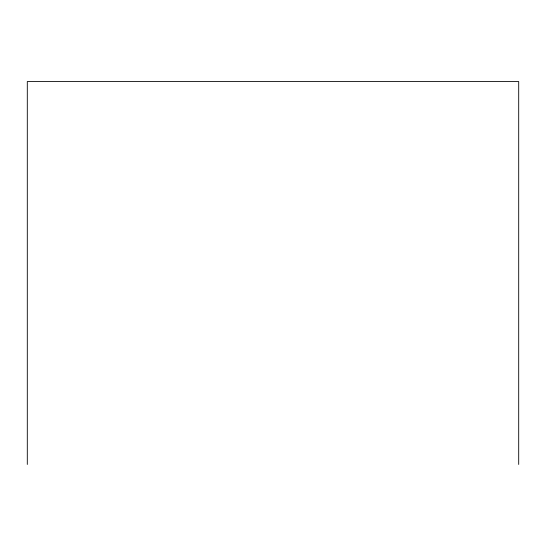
<?xml version="1.0" encoding="UTF-8"?>
<svg xmlns="http://www.w3.org/2000/svg" width="546" height="546" viewBox="0 0 546 546"><rect width="100%" height="100%" fill="white"/><g stroke="black" fill="none" stroke-linecap="round" stroke-linejoin="round"><path stroke-width="0.82" d="M518.7 464.448L518.7 81.552L27.3 81.552L27.3 464.448"/></g></svg>
